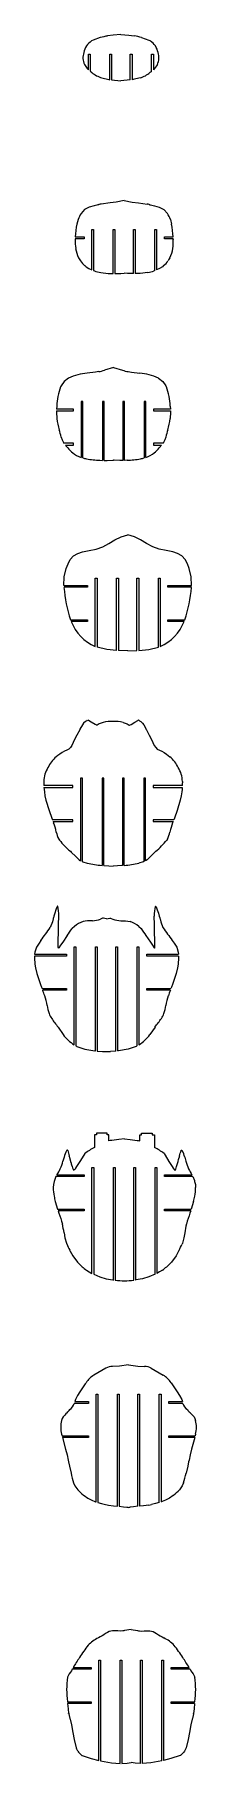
# Model space of a CAD drawing. Extents: x 1980 to 7619, y -7122 to 8570.
# Drawn here: x 2446 to 2810, y 4690 to 8570 of the extents above; entities that cross this region are included whole.
import ezdxf

# ---------------------------------------------------------------- set-up
doc = ezdxf.new("R2010")
doc.units = 0

msp = doc.modelspace()

# ---------------------------------------------------------------- linework, layer by layer
at = {"color": 7, "linetype": 'Continuous'}
for p, q in [((2577.6, 8558), (2574, 8555.9)), ((2593.7, 8563.6), (2577.6, 8558)), ((2622.2, 8568.6), (2609.9, 8567)), ((2640, 8570.2), (2622.2, 8568.6)), ((2640, 8570.2), (2657.8, 8568.6)), ((2657.8, 8568.6), (2670.1, 8567)), ((2686.4, 8563.6), (2702.4, 8558)), ((2702.4, 8558), (2706.1, 8555.9)), ((2567.1, 8526.3), (2571.1, 8526.3)), ((2567.1, 8491.2), (2567.1, 8526.3)), ((2571.1, 8526.3), (2571.1, 8487.8)), ((2615.1, 8526.3), (2619.1, 8526.3)), ((2615.1, 8468.9), (2615.1, 8526.3)), ((2619.1, 8526.3), (2619.1, 8468.4)), ((2660.9, 8526.3), (2664.9, 8526.3)), ((2660.9, 8468.4), (2660.9, 8526.3)), ((2664.9, 8526.3), (2664.9, 8468.9)), ((2708.9, 8487.8), (2708.9, 8526.3)), ((2708.9, 8526.3), (2712.9, 8526.3)), ((2712.9, 8526.3), (2712.9, 8491.2)), ((2572.5, 8486.8), (2574.8, 8485)), ((2596.9, 8473.2), (2612.5, 8469.4)), ((2612.5, 8469.4), (2615.1, 8468.9)), ((2619.1, 8468.4), (2640, 8466.2)), ((2660.9, 8468.4), (2640, 8466.2)), ((2667.6, 8469.4), (2664.9, 8468.9)), ((2683.2, 8473.2), (2667.6, 8469.4)), ((2707.6, 8486.8), (2705.3, 8485)), ((2615.5, 8192.3), (2595.7, 8189.8)), ((2629.3, 8194.1), (2615.5, 8192.3)), ((2647.4, 8197.6), (2629.3, 8194.1)), ((2647.4, 8197.6), (2665.6, 8194.1)), ((2665.6, 8194.1), (2679.4, 8192.3)), ((2679.4, 8192.3), (2699.2, 8189.8)), ((2543.7, 8155.3), (2541.1, 8144.8)), ((2751.1, 8155.3), (2753.7, 8144.8)), ((2537.2, 8112), (2537.2, 8110.1)), ((2557.3, 8112), (2537.2, 8112)), ((2537.4, 8116), (2557.3, 8116)), ((2557.3, 8116), (2557.3, 8112)), ((2574.6, 8132.6), (2578.6, 8132.6)), ((2574.6, 8042), (2574.6, 8132.6)), ((2578.6, 8132.6), (2578.6, 8040.7)), ((2622.6, 8132.6), (2626.6, 8132.6)), ((2622.6, 8033.7), (2622.6, 8132.6)), ((2626.6, 8132.6), (2626.6, 8034)), ((2668.3, 8132.6), (2672.3, 8132.6)), ((2668.3, 8034), (2668.3, 8132.6)), ((2672.3, 8132.6), (2672.3, 8033.7)), ((2716.3, 8040.7), (2716.3, 8132.6)), ((2716.3, 8132.6), (2720.3, 8132.6)), ((2720.3, 8132.6), (2720.3, 8042)), ((2737.6, 8116), (2757.5, 8116)), ((2737.6, 8112), (2737.6, 8116)), ((2757.7, 8112), (2737.6, 8112)), ((2757.7, 8112), (2757.7, 8110.1)), ((2545, 8069.2), (2547.7, 8064.7)), ((2547.7, 8064.7), (2549.1, 8062.7)), ((2558.9, 8051.6), (2561.6, 8049.3)), ((2578.6, 8040.7), (2580.5, 8040.1)), ((2594.7, 8036.6), (2611.7, 8034.3)), ((2611.7, 8034.3), (2611.9, 8034.3)), ((2611.9, 8034.3), (2622.6, 8033.7)), ((2626.6, 8034), (2630.7, 8034.3)), ((2630.7, 8034.3), (2640, 8034.3)), ((2640, 8034.3), (2647.4, 8034.4)), ((2654.9, 8034.3), (2647.4, 8034.4)), ((2664.1, 8034.3), (2654.9, 8034.3)), ((2668.3, 8034), (2664.1, 8034.3)), ((2683, 8034.3), (2672.3, 8033.7)), ((2683.1, 8034.3), (2683, 8034.3)), ((2700.2, 8036.6), (2683.1, 8034.3)), ((2716.3, 8040.7), (2714.3, 8040.1)), ((2735.9, 8051.6), (2733.3, 8049.3)), ((2747.2, 8064.7), (2745.8, 8062.7)), ((2749.9, 8069.2), (2747.2, 8064.7)), ((2583.1, 7812.5), (2564.3, 7810.1)), ((2590.3, 7813.8), (2583.1, 7812.5)), ((2623.3, 7822.8), (2602.8, 7817.1)), ((2623.3, 7822.8), (2643.7, 7817.1)), ((2656.2, 7813.8), (2663.4, 7812.5)), ((2663.4, 7812.5), (2682.3, 7810.1)), ((2505.4, 7781.6), (2504.5, 7779.4)), ((2741.1, 7781.6), (2742, 7779.4)), ((2495.7, 7736.4), (2495.4, 7729.9)), ((2533.1, 7729.9), (2495.4, 7729.9)), ((2495.4, 7725.9), (2533.1, 7725.9)), ((2533.1, 7725.9), (2533.1, 7729.9)), ((2554.4, 7746.5), (2550.4, 7746.5)), ((2550.4, 7746.5), (2550.4, 7621.2)), ((2554.4, 7620.1), (2554.4, 7746.5)), ((2602.4, 7746.5), (2598.4, 7746.5)), ((2598.4, 7746.5), (2598.4, 7614.6)), ((2602.4, 7614.6), (2602.4, 7746.5)), ((2648.2, 7746.5), (2644.2, 7746.5)), ((2644.2, 7746.5), (2644.2, 7614.6)), ((2648.2, 7614.6), (2648.2, 7746.5)), ((2696.2, 7746.5), (2692.2, 7746.5)), ((2692.2, 7746.5), (2692.2, 7620.1)), ((2696.2, 7621.2), (2696.2, 7746.5)), ((2751.1, 7729.9), (2713.4, 7729.9)), ((2713.4, 7729.9), (2713.4, 7725.9)), ((2713.4, 7725.9), (2751.1, 7725.9)), ((2750.8, 7736.4), (2751.1, 7729.9)), ((2533.1, 7653), (2512, 7653)), ((2515.2, 7649), (2533.1, 7649)), ((2533.1, 7649), (2533.1, 7653)), ((2734.5, 7653), (2713.4, 7653)), ((2713.4, 7653), (2713.4, 7649)), ((2713.4, 7649), (2731.4, 7649)), ((2592.4, 7614.8), (2598.4, 7614.6)), ((2602.4, 7614.6), (2608.9, 7614.6)), ((2608.9, 7614.6), (2621.6, 7614.8)), ((2621.6, 7614.8), (2623.3, 7614.9)), ((2624.9, 7614.8), (2623.3, 7614.9)), ((2637.6, 7614.6), (2624.9, 7614.8)), ((2644.2, 7614.6), (2637.6, 7614.6)), ((2654.1, 7614.8), (2648.2, 7614.6)), ((2511.9, 7333.7), (2565.1, 7333.7)), ((2565.1, 7333.7), (2565.1, 7329.7)), ((2582.4, 7350.3), (2586.4, 7350.3)), ((2582.4, 7197.2), (2582.4, 7350.3)), ((2586.4, 7350.3), (2586.4, 7195.7)), ((2630.4, 7350.3), (2634.4, 7350.3)), ((2630.4, 7188.2), (2630.4, 7350.3)), ((2634.4, 7350.3), (2634.4, 7187.9)), ((2676.1, 7350.3), (2680.1, 7350.3)), ((2676.1, 7187.9), (2676.1, 7350.3)), ((2680.1, 7350.3), (2680.1, 7188.2)), ((2724.1, 7195.7), (2724.1, 7350.3)), ((2724.1, 7350.3), (2728.1, 7350.3)), ((2728.1, 7350.3), (2728.1, 7197.2)), ((2745.4, 7333.7), (2798.6, 7333.7)), ((2745.4, 7329.7), (2745.4, 7333.7)), ((2565.1, 7329.7), (2512.1, 7329.7)), ((2798.4, 7329.7), (2745.4, 7329.7)), ((2527, 7256.9), (2565.1, 7256.9)), ((2565.1, 7256.9), (2565.1, 7252.9)), ((2745.4, 7256.9), (2783.5, 7256.9)), ((2745.4, 7252.9), (2745.4, 7256.9)), ((2565.1, 7252.9), (2528.5, 7252.9)), ((2782, 7252.9), (2745.4, 7252.9)), ((2655.2, 7187.4), (2634.4, 7187.9)), ((2655.2, 7187.4), (2676.1, 7187.9)), ((2553.4, 7020.9), (2548, 7011.5)), ((2691.4, 7020.9), (2696.8, 7011.5)), ((2466.7, 6894.2), (2466.6, 6891.3)), ((2532.2, 6884.7), (2466.6, 6884.7)), ((2467, 6880.7), (2532.2, 6880.7)), ((2532.2, 6880.7), (2532.2, 6884.7)), ((2553.5, 6901.3), (2549.5, 6901.3)), ((2549.5, 6901.3), (2549.5, 6716)), ((2553.5, 6714), (2553.5, 6901.3)), ((2601.5, 6901.3), (2597.5, 6901.3)), ((2597.5, 6901.3), (2597.5, 6705.6)), ((2601.5, 6705.3), (2601.5, 6901.3)), ((2647.3, 6901.3), (2643.3, 6901.3)), ((2643.3, 6901.3), (2643.3, 6705.3)), ((2647.3, 6705.6), (2647.3, 6901.3)), ((2695.3, 6901.3), (2691.3, 6901.3)), ((2691.3, 6901.3), (2691.3, 6714)), ((2695.3, 6716), (2695.3, 6901.3)), ((2778.1, 6884.7), (2712.6, 6884.7)), ((2712.6, 6884.7), (2712.6, 6880.7)), ((2712.6, 6880.7), (2777.8, 6880.7)), ((2778.1, 6894.2), (2778.2, 6891.3)), ((2471.2, 6852.3), (2478.5, 6828.7)), ((2478.5, 6828.7), (2484.7, 6812)), ((2766.3, 6828.7), (2760.1, 6812)), ((2773.5, 6852.3), (2766.3, 6828.7)), ((2484.7, 6812), (2486.2, 6807.9)), ((2532.2, 6807.9), (2486.2, 6807.9)), ((2487.7, 6803.9), (2488.7, 6801.3)), ((2487.7, 6803.9), (2532.2, 6803.9)), ((2532.2, 6803.9), (2532.2, 6807.9)), ((2758.6, 6807.9), (2712.6, 6807.9)), ((2712.6, 6807.9), (2712.6, 6803.9)), ((2712.6, 6803.9), (2757.1, 6803.9)), ((2757.1, 6803.9), (2756.1, 6801.3)), ((2760.1, 6812), (2758.6, 6807.9)), ((2500.4, 6764.7), (2501.9, 6762.4)), ((2744.4, 6764.7), (2742.9, 6762.4)), ((2526.5, 6737.3), (2528.3, 6735.7)), ((2528.3, 6735.7), (2538.5, 6726)), ((2538.5, 6726), (2546, 6718.4)), ((2546, 6718.4), (2549.5, 6716)), ((2698.8, 6718.4), (2695.3, 6716)), ((2706.3, 6726), (2698.8, 6718.4)), ((2716.5, 6735.7), (2706.3, 6726)), ((2718.3, 6737.3), (2716.5, 6735.7)), ((2601.5, 6705.3), (2602.4, 6705.2)), ((2602.4, 6705.2), (2612.7, 6704.5)), ((2612.7, 6704.5), (2622.4, 6704.2)), ((2632.1, 6704.5), (2622.4, 6704.2)), ((2642.4, 6705.2), (2632.1, 6704.5)), ((2643.3, 6705.3), (2642.4, 6705.2)), ((2499.7, 6559.5), (2500, 6573.4)), ((2499.7, 6555.2), (2499.7, 6559.5)), ((2500, 6573.4), (2500.6, 6591.9)), ((2535.5, 6568.8), (2530.2, 6564.2)), ((2680, 6568.8), (2685.2, 6564.2)), ((2715.4, 6573.4), (2714.8, 6591.9)), ((2715.7, 6559.5), (2715.4, 6573.4)), ((2715.7, 6555.2), (2715.7, 6559.5)), ((2460.1, 6537.3), (2456, 6531.5)), ((2499.1, 6537.7), (2499.7, 6555.2)), ((2519.2, 6548.2), (2509.1, 6533.2)), ((2534.8, 6522.8), (2538.8, 6522.8)), ((2534.8, 6303.3), (2534.8, 6522.8)), ((2538.8, 6522.8), (2538.8, 6300.8)), ((2582.8, 6522.8), (2586.8, 6522.8)), ((2582.8, 6289.6), (2582.8, 6522.8)), ((2586.8, 6522.8), (2586.8, 6289)), ((2628.6, 6522.8), (2632.6, 6522.8)), ((2628.6, 6289), (2628.6, 6522.8)), ((2632.6, 6522.8), (2632.6, 6289.6)), ((2676.6, 6300.8), (2676.6, 6522.8)), ((2676.6, 6522.8), (2680.6, 6522.8)), ((2680.6, 6522.8), (2680.6, 6303.3)), ((2696.3, 6548.2), (2706.3, 6533.2)), ((2716.3, 6537.7), (2715.7, 6555.2)), ((2755.3, 6537.3), (2759.4, 6531.5)), ((2445.9, 6502.2), (2445.9, 6498.6)), ((2517.5, 6502.2), (2445.9, 6502.2)), ((2445.9, 6498.6), (2446.9, 6484)), ((2446.7, 6511.1), (2446.1, 6506.2)), ((2446.1, 6506.2), (2517.5, 6506.2)), ((2446.9, 6484), (2448.4, 6475.6)), ((2517.5, 6506.2), (2517.5, 6502.2)), ((2697.9, 6506.2), (2769.4, 6506.2)), ((2697.9, 6502.2), (2697.9, 6506.2)), ((2769.5, 6502.2), (2697.9, 6502.2)), ((2768.6, 6484), (2767.1, 6475.6)), ((2769.5, 6498.6), (2768.6, 6484)), ((2768.7, 6511.1), (2769.4, 6506.2)), ((2769.5, 6502.2), (2769.5, 6498.6)), ((2448.4, 6475.6), (2451.2, 6463.4)), ((2451.2, 6463.4), (2459.5, 6438.6)), ((2764.2, 6463.4), (2755.9, 6438.6)), ((2767.1, 6475.6), (2764.2, 6463.4)), ((2462.9, 6429.3), (2517.5, 6429.3)), ((2517.5, 6425.3), (2464.4, 6425.3)), ((2468.9, 6413.1), (2468.9, 6413.1)), ((2517.5, 6429.3), (2517.5, 6425.3)), ((2697.9, 6429.3), (2752.5, 6429.3)), ((2697.9, 6425.3), (2697.9, 6429.3)), ((2751, 6425.3), (2697.9, 6425.3)), ((2746.5, 6413.1), (2746.5, 6413.1)), ((2498.9, 6342.9), (2510.2, 6325.9)), ((2716.6, 6342.9), (2705.2, 6325.9)), ((2538.8, 6300.8), (2539.5, 6300.4)), ((2539.5, 6300.4), (2541.2, 6299.6)), ((2559, 6293.5), (2581.1, 6289.8)), ((2581.1, 6289.8), (2582.8, 6289.6)), ((2586.8, 6289), (2599, 6288.2)), ((2628.6, 6289), (2616.5, 6288.2)), ((2634.3, 6289.8), (2632.6, 6289.6)), ((2656.4, 6293.5), (2634.3, 6289.8)), ((2675.9, 6300.4), (2674.2, 6299.6)), ((2676.6, 6300.8), (2675.9, 6300.4)), ((2585.2, 6101.1), (2580.5, 6101.1)), ((2580.5, 6101.1), (2580.5, 6072.7)), ((2585.2, 6105.1), (2585.2, 6101.1)), ((2609.1, 6105.1), (2585.2, 6105.1)), ((2609.3, 6101.1), (2609.1, 6105.1)), ((2613.1, 6101.1), (2609.3, 6101.1)), ((2613.1, 6087.8), (2613.1, 6101.1)), ((2647.9, 6092.1), (2635, 6090.6)), ((2647.9, 6092.1), (2660.7, 6090.6)), ((2682.6, 6087.8), (2682.6, 6101.1)), ((2682.6, 6101.1), (2686.4, 6101.1)), ((2686.4, 6101.1), (2686.6, 6105.1)), ((2686.6, 6105.1), (2710.5, 6105.1)), ((2710.5, 6105.1), (2710.5, 6101.1)), ((2710.5, 6101.1), (2715.2, 6101.1)), ((2715.2, 6101.1), (2715.2, 6072.7)), ((2556.5, 6055.1), (2548, 6041.4)), ((2558.8, 6059.1), (2556.5, 6055.1)), ((2580.5, 6072.7), (2580.2, 6072.6)), ((2635, 6090.6), (2619.3, 6088.6)), ((2660.7, 6090.6), (2676.5, 6088.6)), ((2715.2, 6072.7), (2715.5, 6072.6)), ((2736.9, 6059.1), (2739.3, 6055.1)), ((2739.3, 6055.1), (2747.7, 6041.4)), ((2512.3, 6051.1), (2509.8, 6042)), ((2540.5, 6029.7), (2538.3, 6026.3)), ((2548, 6041.4), (2540.5, 6029.7)), ((2575, 6027.9), (2579, 6027.9)), ((2575, 5790.1), (2575, 6027.9)), ((2579, 6027.9), (2579, 5788.2)), ((2623, 6027.9), (2627, 6027.9)), ((2623, 5775.2), (2623, 6027.9)), ((2627, 6027.9), (2627, 5774.7)), ((2668.8, 6027.9), (2672.8, 6027.9)), ((2668.8, 5774.7), (2668.8, 6027.9)), ((2672.8, 6027.9), (2672.8, 5775.2)), ((2716.8, 6027.9), (2720.8, 6027.9)), ((2716.8, 5788.2), (2716.8, 6027.9)), ((2720.8, 6027.9), (2720.8, 5790.1)), ((2747.7, 6041.4), (2755.3, 6029.7)), ((2755.3, 6029.7), (2757.5, 6026.3)), ((2783.4, 6051.1), (2785.9, 6042)), ((2490.7, 5998.7), (2490, 5996.5)), ((2494.1, 6007.3), (2490.7, 5998.7)), ((2557.7, 6007.3), (2494.1, 6007.3)), ((2496.1, 6011.3), (2557.7, 6011.3)), ((2557.7, 6011.3), (2557.7, 6007.3)), ((2738, 6011.3), (2799.6, 6011.3)), ((2738, 6007.3), (2738, 6011.3)), ((2801.7, 6007.3), (2738, 6007.3)), ((2801.7, 6007.3), (2805, 5998.7)), ((2805, 5998.7), (2805.7, 5996.5)), ((2492.4, 5951.5), (2497.5, 5934.5)), ((2803.3, 5951.5), (2798.2, 5934.5)), ((2497.5, 5934.5), (2557.7, 5934.5)), ((2557.7, 5930.5), (2498.8, 5930.5)), ((2557.7, 5934.5), (2557.7, 5930.5)), ((2738, 5934.5), (2798.2, 5934.5)), ((2738, 5930.5), (2738, 5934.5)), ((2796.9, 5930.5), (2738, 5930.5)), ((2512.2, 5881), (2514.3, 5870.2)), ((2514.3, 5870.2), (2517.6, 5857.6)), ((2781.4, 5870.2), (2778.1, 5857.6)), ((2783.5, 5881), (2781.4, 5870.2)), ((2517.6, 5857.6), (2518.2, 5856)), ((2526.2, 5839.6), (2531.6, 5829.8)), ((2531.6, 5829.8), (2542.2, 5815.5)), ((2764.2, 5829.8), (2753.6, 5815.5)), ((2769.5, 5839.6), (2764.2, 5829.8)), ((2778.1, 5857.6), (2777.6, 5856)), ((2542.2, 5815.5), (2543.8, 5813.8)), ((2753.6, 5815.5), (2752, 5813.8)), ((2607, 5777.8), (2622, 5775.3)), ((2622, 5775.3), (2623, 5775.2)), ((2673.8, 5775.3), (2672.8, 5775.2)), ((2688.7, 5777.8), (2673.8, 5775.3)), ((2606.3, 5577.2), (2579.4, 5561.6)), ((2636.7, 5581.8), (2621.3, 5580.8)), ((2657.2, 5585.2), (2636.7, 5581.8)), ((2657.2, 5585.2), (2677.7, 5581.8)), ((2677.7, 5581.8), (2693.1, 5580.8)), ((2708.1, 5577.2), (2735.1, 5561.6)), ((2560, 5542.4), (2547.9, 5524.5)), ((2561.6, 5544.7), (2560, 5542.4)), ((2584.3, 5518.9), (2588.3, 5518.9)), ((2584.3, 5277.2), (2584.3, 5518.9)), ((2588.3, 5518.9), (2588.3, 5275.9)), ((2632.3, 5518.9), (2636.3, 5518.9)), ((2632.3, 5267.8), (2632.3, 5518.9)), ((2636.3, 5518.9), (2636.3, 5267.4)), ((2678.1, 5518.9), (2682.1, 5518.9)), ((2678.1, 5267.4), (2678.1, 5518.9)), ((2682.1, 5518.9), (2682.1, 5267.8)), ((2726.1, 5275.9), (2726.1, 5518.9)), ((2726.1, 5518.9), (2730.1, 5518.9)), ((2730.1, 5518.9), (2730.1, 5277.2)), ((2752.8, 5544.7), (2754.4, 5542.4)), ((2754.4, 5542.4), (2766.5, 5524.5)), ((2513.9, 5472.1), (2512.4, 5470.6)), ((2516.5, 5474.8), (2513.9, 5472.1)), ((2519.1, 5477.5), (2516.5, 5474.8)), ((2567, 5498.3), (2535.1, 5498.3)), ((2537.6, 5507.4), (2536.1, 5502.3)), ((2536.1, 5502.3), (2567, 5502.3)), ((2567, 5502.3), (2567, 5498.3)), ((2747.4, 5502.3), (2778.3, 5502.3)), ((2747.4, 5498.3), (2747.4, 5502.3)), ((2779.3, 5498.3), (2747.4, 5498.3)), ((2776.8, 5507.4), (2778.3, 5502.3)), ((2795.3, 5477.5), (2797.9, 5474.8)), ((2797.9, 5474.8), (2800.5, 5472.1)), ((2800.5, 5472.1), (2802, 5470.6)), ((2508.2, 5464.6), (2506.7, 5459.9)), ((2806.2, 5464.6), (2807.8, 5459.9)), ((2506.7, 5429.4), (2507.6, 5425.5)), ((2507.6, 5425.5), (2567, 5425.5)), ((2508.5, 5421.5), (2515.5, 5395.6)), ((2567, 5421.5), (2508.5, 5421.5)), ((2515.5, 5395.6), (2518.9, 5382.6)), ((2567, 5425.5), (2567, 5421.5)), ((2747.4, 5425.5), (2806.9, 5425.5)), ((2747.4, 5421.5), (2747.4, 5425.5)), ((2805.9, 5421.5), (2747.4, 5421.5)), ((2798.9, 5395.6), (2795.6, 5382.6)), ((2805.9, 5421.5), (2798.9, 5395.6)), ((2807.7, 5429.4), (2806.9, 5425.5)), ((2518.9, 5382.6), (2521.5, 5370.9)), ((2521.5, 5370.9), (2522.3, 5367)), ((2522.3, 5367), (2524.3, 5357.7)), ((2524.3, 5357.7), (2528, 5341.8)), ((2790.1, 5357.7), (2786.4, 5341.8)), ((2792.1, 5367), (2790.1, 5357.7)), ((2793, 5370.9), (2792.1, 5367)), ((2795.6, 5382.6), (2793, 5370.9)), ((2533.7, 5320), (2536.7, 5313.5)), ((2780.7, 5320), (2777.7, 5313.5)), ((2536.7, 5313.5), (2542.9, 5304.4)), ((2556, 5292.5), (2557.1, 5291.6)), ((2557.1, 5291.6), (2565.6, 5285.8)), ((2757.3, 5291.6), (2748.8, 5285.8)), ((2758.4, 5292.5), (2757.3, 5291.6)), ((2777.7, 5313.5), (2771.5, 5304.4)), ((2644.2, 4987.7), (2638.9, 4987.4)), ((2663, 4991.1), (2648.4, 4988.3)), ((2663, 4991.1), (2677.6, 4988.3)), ((2681.7, 4987.7), (2687.1, 4987.4)), ((2523.9, 4891.3), (2520, 4883.7)), ((2526.5, 4895.2), (2523.9, 4891.3)), ((2572.8, 4901.8), (2530.6, 4901.8)), ((2532.7, 4905.8), (2572.8, 4905.8)), ((2572.8, 4905.8), (2572.8, 4901.8)), ((2590.1, 4922.4), (2594.1, 4922.4)), ((2590.1, 4696.9), (2590.1, 4922.4)), ((2594.1, 4922.4), (2594.1, 4696)), ((2638.1, 4922.4), (2642.1, 4922.4)), ((2638.1, 4690.4), (2638.1, 4922.4)), ((2642.1, 4922.4), (2642.1, 4690.4)), ((2683.9, 4922.4), (2687.9, 4922.4)), ((2683.9, 4690.4), (2683.9, 4922.4)), ((2687.9, 4922.4), (2687.9, 4690.4)), ((2731.9, 4696), (2731.9, 4922.4)), ((2731.9, 4922.4), (2735.9, 4922.4)), ((2735.9, 4922.4), (2735.9, 4696.9)), ((2753.2, 4905.8), (2793.2, 4905.8)), ((2753.2, 4901.8), (2753.2, 4905.8)), ((2795.4, 4901.8), (2753.2, 4901.8)), ((2799.5, 4895.2), (2802, 4891.3)), ((2802, 4891.3), (2806, 4883.7)), ((2519.8, 4828.9), (2572.8, 4828.9)), ((2572.8, 4824.9), (2520.2, 4824.9)), ((2572.8, 4828.9), (2572.8, 4824.9)), ((2753.2, 4828.9), (2806.1, 4828.9)), ((2753.2, 4824.9), (2753.2, 4828.9)), ((2805.7, 4824.9), (2753.2, 4824.9)), ((2525.3, 4791.4), (2525.7, 4789.8)), ((2525.7, 4789.8), (2528.6, 4776.8)), ((2528.6, 4776.8), (2531.9, 4760.1)), ((2797.4, 4776.8), (2794, 4760.1)), ((2800.3, 4789.8), (2797.4, 4776.8)), ((2800.7, 4791.4), (2800.3, 4789.8)), ((2531.9, 4760.1), (2535, 4743.7)), ((2535, 4743.7), (2539.4, 4725.6)), ((2791, 4743.7), (2786.6, 4725.6)), ((2794, 4760.1), (2791, 4743.7)), ((2539.4, 4725.6), (2540.3, 4723.9)), ((2548.9, 4711.2), (2552.1, 4708.4)), ((2552.1, 4708.4), (2552.6, 4707.9)), ((2773.8, 4708.4), (2773.3, 4707.9)), ((2777.1, 4711.2), (2773.8, 4708.4)), ((2786.6, 4725.6), (2785.7, 4723.9))]:
    msp.add_line(p, q, dxfattribs=at)
at = {"color": 7, "linetype": 'Continuous', "flags": 128}
for points in [[(2558.1, 8502.9), (2564.3, 8494), (2567.1, 8491.2)], [(2722, 8502.9), (2715.7, 8494), (2712.9, 8491.2)], [(2571.1, 8487.8), (2572.2, 8487), (2572.5, 8486.8), (2572.5, 8486.8)], [(2708.9, 8487.8), (2707.8, 8487), (2707.6, 8486.8), (2707.6, 8486.8)], [(2591.2, 8188.8), (2591.2, 8188.8), (2591.2, 8188.8), (2591.2, 8188.8), (2591.1, 8188.8), (2591, 8188.8), (2590.5, 8188.6), (2589.8, 8188.4), (2588.3, 8188.1), (2585.5, 8187.5), (2579.8, 8186.1), (2568.5, 8182.8), (2558.3, 8177.3), (2550.5, 8168.5)], [(2703.7, 8188.8), (2703.7, 8188.8), (2703.7, 8188.8), (2703.7, 8188.8), (2703.8, 8188.8), (2703.9, 8188.8), (2704.3, 8188.6), (2705.1, 8188.4), (2706.5, 8188.1), (2709.4, 8187.5), (2715.1, 8186.1), (2726.3, 8182.8), (2736.6, 8177.3), (2744.3, 8168.5)], [(2561.6, 8049.3), (2567.9, 8045.5), (2574.6, 8042)], [(2733.3, 8049.3), (2726.9, 8045.5), (2720.3, 8042)], [(2522.4, 7799.3), (2512.6, 7791.7), (2505.4, 7781.6)], [(2724.1, 7799.3), (2733.9, 7791.7), (2741.1, 7781.6)], [(2495.4, 7725.9), (2495.4, 7722.5), (2496, 7708.7)], [(2751.1, 7725.9), (2751.1, 7722.5), (2750.5, 7708.7)], [(2505.9, 7666.9), (2508, 7660.9), (2510.6, 7655.1)], [(2510.6, 7655.1), (2511.1, 7654.3), (2511.6, 7653.6)], [(2511.6, 7653.6), (2512, 7653.1), (2512, 7653)], [(2734.9, 7653.6), (2734.6, 7653.1), (2734.5, 7653)], [(2736, 7655.1), (2735.5, 7654.3), (2734.9, 7653.6)], [(2740.7, 7666.9), (2738.6, 7660.9), (2736, 7655.1)], [(2511.9, 7333.7), (2512.7, 7353.2), (2517.3, 7372.2), (2521.1, 7382.6), (2526.2, 7392.3), (2533.8, 7400.2), (2543.2, 7405.9), (2553.5, 7409.3), (2569, 7412.2), (2584.5, 7415.2), (2599, 7420.8), (2612.7, 7428.3), (2626.2, 7436.3), (2640.2, 7443.2), (2655.2, 7447.3)], [(2798.6, 7333.7), (2797.8, 7353.2), (2793.2, 7372.2), (2789.3, 7382.6), (2784.2, 7392.3), (2776.7, 7400.2), (2767.3, 7405.9), (2757, 7409.3), (2741.5, 7412.2), (2726, 7415.2), (2711.5, 7420.8), (2697.8, 7428.3), (2684.3, 7436.3), (2670.3, 7443.2), (2655.2, 7447.3)], [(2630.4, 7188.2), (2608, 7190.5), (2586.4, 7195.7)], [(2680.1, 7188.2), (2702.5, 7190.5), (2724.1, 7195.7)], [(2560.2, 7028.5), (2556.2, 7025.2), (2553.4, 7020.9)], [(2581.9, 7021.9), (2573.4, 7027.1), (2566.8, 7031.1)], [(2600, 7026.4), (2590.9, 7023), (2586.5, 7020.7), (2585.3, 7020.6), (2584.1, 7021), (2581.9, 7021.9)], [(2644.7, 7026.4), (2653.9, 7023), (2658.3, 7020.7), (2659.5, 7020.6), (2660.7, 7021), (2662.9, 7021.9)], [(2662.9, 7021.9), (2671.4, 7027.1), (2678, 7031.1)], [(2684.5, 7028.5), (2688.6, 7025.2), (2691.4, 7020.9)], [(2536.5, 6989.4), (2532.8, 6981.2), (2529.9, 6974.8)], [(2547.4, 7009.6), (2541.3, 6998.3), (2536.5, 6989.4)], [(2548, 7011.5), (2547.7, 7010.4), (2547.4, 7009.6)], [(2696.8, 7011.5), (2697.1, 7010.4), (2697.3, 7009.6)], [(2697.3, 7009.6), (2703.5, 6998.3), (2708.3, 6989.4)], [(2708.3, 6989.4), (2712, 6981.2), (2714.8, 6974.8)], [(2529.9, 6974.8), (2526.7, 6970.4), (2523.1, 6966.3), (2518.1, 6964), (2512.9, 6962.3), (2507.8, 6958.9), (2502.6, 6955.3), (2498.3, 6952.5), (2494.5, 6949.6)], [(2714.8, 6974.8), (2718.1, 6970.4), (2721.7, 6966.3), (2726.7, 6964), (2731.9, 6962.3), (2737, 6958.9), (2742.2, 6955.3), (2746.4, 6952.5), (2750.2, 6949.6)], [(2467, 6880.7), (2467.4, 6875.9), (2467.9, 6871.1)], [(2467.9, 6871.1), (2469.3, 6861.6), (2471.2, 6852.3)], [(2776.9, 6871.1), (2775.5, 6861.6), (2773.5, 6852.3)], [(2777.8, 6880.7), (2777.3, 6875.9), (2776.9, 6871.1)], [(2553.5, 6714), (2554.7, 6713.6), (2564.4, 6710.8)], [(2691.3, 6714), (2690.1, 6713.6), (2680.4, 6710.8)], [(2493.8, 6606.2), (2491.4, 6598.2), (2489.5, 6591.8)], [(2498, 6614.5), (2497.9, 6614.5), (2497.7, 6614.4), (2497.6, 6614.2), (2497.3, 6613.8), (2497.2, 6613.7), (2497.2, 6613.7), (2497.2, 6613.7), (2497.2, 6613.7), (2497.2, 6613.7), (2497.2, 6613.7), (2497.2, 6613.7), (2497.2, 6613.7), (2497.2, 6613.7), (2497.2, 6613.7), (2497.2, 6613.7), (2497.2, 6613.7), (2497.2, 6613.6), (2497.1, 6613.6), (2497, 6613.5), (2496.9, 6613.2), (2496.6, 6612.7), (2495.6, 6610.5), (2493.8, 6606.2)], [(2717.4, 6614.5), (2717.6, 6614.5), (2717.7, 6614.4), (2717.9, 6614.2), (2718.2, 6613.8), (2718.2, 6613.7), (2718.2, 6613.7), (2718.2, 6613.7), (2718.2, 6613.7), (2718.2, 6613.7), (2718.2, 6613.7), (2718.2, 6613.7), (2718.2, 6613.7), (2718.2, 6613.7), (2718.2, 6613.7), (2718.2, 6613.7), (2718.2, 6613.7), (2718.3, 6613.6), (2718.3, 6613.6), (2718.4, 6613.5), (2718.6, 6613.2), (2718.9, 6612.7), (2719.8, 6610.5), (2721.7, 6606.2)], [(2721.7, 6606.2), (2724.1, 6598.2), (2725.9, 6591.8)], [(2489.5, 6591.8), (2489.4, 6591.7), (2489.3, 6591.3), (2489, 6590.3), (2488.5, 6588.8), (2488.4, 6588.6), (2488.4, 6588.6), (2488.4, 6588.6), (2488.4, 6588.6), (2488.4, 6588.6), (2488.4, 6588.6), (2488.4, 6588.6), (2488.4, 6588.6), (2488.4, 6588.6), (2488.4, 6588.6), (2488.4, 6588.6), (2488.4, 6588.6), (2488.4, 6588.5), (2488.4, 6588.4), (2488.3, 6588.2), (2488.1, 6587.8), (2487.9, 6586.9), (2487.5, 6585.4), (2485.9, 6578.8), (2481, 6566.3)], [(2575.8, 6581.5), (2570.5, 6581.1), (2565.2, 6581), (2560, 6580.8), (2554.8, 6579.7)], [(2607.7, 6586.1), (2604.1, 6586.2), (2600.6, 6587), (2599.7, 6587.2), (2598.8, 6587.1), (2597.1, 6586.4), (2593.8, 6584.8)], [(2607.7, 6586.1), (2611.3, 6586.2), (2614.8, 6587), (2615.7, 6587.2), (2616.6, 6587.1), (2618.3, 6586.4), (2621.7, 6584.8)], [(2639.6, 6581.5), (2644.9, 6581.1), (2650.2, 6581), (2655.5, 6580.8), (2660.6, 6579.7)], [(2725.9, 6591.8), (2726, 6591.7), (2726.1, 6591.3), (2726.5, 6590.3), (2726.9, 6588.8), (2727, 6588.6), (2727, 6588.6), (2727, 6588.6), (2727, 6588.6), (2727, 6588.6), (2727, 6588.6), (2727, 6588.6), (2727, 6588.6), (2727, 6588.6), (2727, 6588.6), (2727, 6588.6), (2727, 6588.6), (2727, 6588.5), (2727.1, 6588.4), (2727.1, 6588.2), (2727.3, 6587.8), (2727.5, 6586.9), (2728, 6585.4), (2729.5, 6578.8), (2734.4, 6566.3)], [(2456, 6531.5), (2450.1, 6521.9), (2446.7, 6511.1)], [(2499.8, 6520.3), (2499.6, 6520.3), (2499.5, 6520.4), (2499.4, 6520.6), (2499.2, 6521.1), (2499, 6522.3), (2499, 6524.5), (2499, 6526.7), (2499, 6528.9), (2499.1, 6537.7)], [(2509.1, 6533.2), (2504.4, 6526.7), (2500.6, 6520.8), (2500, 6520.3), (2500, 6520.3), (2499.9, 6520.3), (2499.8, 6520.3), (2499.8, 6520.3)], [(2706.3, 6533.2), (2711, 6526.7), (2714.8, 6520.8), (2715.4, 6520.3), (2715.5, 6520.3), (2715.5, 6520.3), (2715.6, 6520.3), (2715.6, 6520.3)], [(2715.6, 6520.3), (2715.8, 6520.3), (2715.9, 6520.4), (2716, 6520.6), (2716.2, 6521.1), (2716.4, 6522.3), (2716.4, 6524.5), (2716.4, 6526.7), (2716.4, 6528.9), (2716.3, 6537.7)], [(2759.4, 6531.5), (2765.3, 6521.9), (2768.7, 6511.1)], [(2459.5, 6438.6), (2461.9, 6432.2), (2462.9, 6429.3)], [(2755.9, 6438.6), (2753.6, 6432.2), (2752.5, 6429.3)], [(2541.2, 6299.6), (2549.9, 6296), (2559, 6293.5)], [(2674.2, 6299.6), (2665.5, 6296), (2656.4, 6293.5)], [(2520.6, 6065.9), (2520.1, 6066.7), (2519.9, 6066.8), (2519.7, 6066.9), (2519.5, 6066.9), (2519.2, 6066.8), (2518.8, 6066.6), (2518.5, 6066.2), (2517.9, 6065.4)], [(2619.3, 6088.6), (2616.1, 6088.4), (2613.1, 6087.8)], [(2676.5, 6088.6), (2679.7, 6088.4), (2682.6, 6087.8)], [(2775.1, 6065.9), (2775.6, 6066.7), (2775.8, 6066.8), (2776.1, 6066.9), (2776.3, 6066.9), (2776.5, 6066.8), (2776.9, 6066.6), (2777.2, 6066.2), (2777.8, 6065.4)], [(2529.9, 6032.5), (2529.9, 6032.6), (2529.8, 6032.8), (2529.6, 6033.6), (2529.3, 6034.6), (2528.6, 6036.8), (2527.9, 6039.3), (2527.8, 6039.8), (2527.4, 6041.2), (2525.1, 6049.7), (2525.1, 6049.8), (2525, 6049.9)], [(2538.3, 6026.3), (2536.3, 6023.3), (2535.1, 6022.1), (2534.4, 6021.5), (2534, 6021.4), (2533.7, 6021.4), (2533.5, 6021.5)], [(2757.5, 6026.3), (2759.4, 6023.3), (2760.6, 6022.1), (2761.4, 6021.5), (2761.8, 6021.4), (2762, 6021.4), (2762.2, 6021.5)], [(2490, 5996.5), (2488.3, 5989.8), (2488, 5982.9)], [(2805.7, 5996.5), (2807.4, 5989.8), (2807.8, 5982.9)], [(2498.8, 5930.5), (2500.7, 5924.9), (2502.7, 5919.1), (2504.7, 5912.9), (2506.7, 5906.9), (2508.7, 5900.9)], [(2796.9, 5930.5), (2795.1, 5924.9), (2793, 5919.1), (2791, 5912.9), (2789.1, 5906.9), (2787.1, 5900.9)], [(2562.7, 5797.1), (2568.8, 5793.4), (2575, 5790.1)], [(2579, 5788.2), (2592.8, 5782.3), (2607, 5777.8)], [(2716.8, 5788.2), (2702.9, 5782.3), (2688.7, 5777.8)], [(2733.1, 5797.1), (2726.9, 5793.4), (2720.8, 5790.1)], [(2547.9, 5524.5), (2542.5, 5516.1), (2537.6, 5507.4)], [(2766.5, 5524.5), (2771.9, 5516.1), (2776.8, 5507.4)], [(2512.4, 5470.6), (2510, 5467.8), (2508.2, 5464.6)], [(2802, 5470.6), (2804.4, 5467.8), (2806.2, 5464.6)], [(2565.6, 5285.8), (2574.6, 5281.5), (2581.7, 5278)], [(2581.7, 5278), (2582.9, 5277.6), (2584.3, 5277.2)], [(2732.7, 5278), (2731.5, 5277.6), (2730.1, 5277.2)], [(2748.8, 5285.8), (2739.8, 5281.5), (2732.7, 5278)], [(2588.3, 5275.9), (2596.7, 5273.4), (2605.5, 5271.4)], [(2612, 5270.1), (2623.4, 5268.8), (2632.3, 5267.8)], [(2636.3, 5267.4), (2646, 5266.3), (2653.6, 5265.6)], [(2678.1, 5267.4), (2668.4, 5266.3), (2660.8, 5265.6)], [(2702.4, 5270.1), (2691, 5268.8), (2682.1, 5267.8)], [(2726.1, 5275.9), (2717.7, 5273.4), (2708.9, 5271.4)], [(2613.9, 4986.3), (2609.7, 4984.3), (2605.6, 4981.9), (2601.5, 4979.3), (2597.5, 4976.8), (2593.5, 4974.4), (2589.5, 4972)], [(2628.2, 4987.9), (2620.9, 4988), (2613.9, 4986.3)], [(2638.9, 4987.4), (2633.3, 4987.6), (2630.8, 4987.8), (2628.2, 4987.9)], [(2648.4, 4988.3), (2646.2, 4987.9), (2644.2, 4987.7)], [(2677.6, 4988.3), (2679.7, 4987.9), (2681.7, 4987.7)], [(2687.1, 4987.4), (2692.6, 4987.6), (2695.1, 4987.8), (2697.8, 4987.9)], [(2697.8, 4987.9), (2705, 4988), (2712.1, 4986.3)], [(2712.1, 4986.3), (2716.3, 4984.3), (2720.3, 4981.9), (2724.4, 4979.3), (2728.4, 4976.8), (2732.4, 4974.4), (2736.5, 4972)], [(2530.6, 4901.8), (2528.6, 4898.4), (2526.5, 4895.2)], [(2795.4, 4901.8), (2797.4, 4898.4), (2799.5, 4895.2)], [(2520.2, 4824.9), (2521.5, 4813.2), (2522.5, 4802.2)], [(2805.7, 4824.9), (2804.5, 4813.2), (2803.4, 4802.2)], [(2522.5, 4802.2), (2522.5, 4802.8), (2522.5, 4803), (2522.5, 4803), (2522.5, 4803.1), (2522.5, 4803.1), (2522.5, 4803.1), (2522.5, 4803.1), (2522.5, 4803.1), (2522.5, 4803.1), (2522.5, 4803.1), (2522.5, 4803.1), (2522.5, 4803.1), (2522.5, 4803.1), (2522.5, 4803.1), (2522.5, 4803.1), (2522.5, 4803.1), (2522.5, 4803.1), (2522.5, 4803.1), (2522.5, 4803.1), (2522.5, 4803.1), (2522.5, 4803.1), (2522.5, 4803.1), (2522.5, 4803.1), (2522.5, 4803), (2522.5, 4803), (2522.5, 4803), (2522.6, 4802.9), (2522.6, 4802.7), (2522.7, 4802.3), (2522.8, 4801.8), (2523.7, 4798.2), (2525.3, 4791.4)], [(2803.4, 4802.2), (2803.4, 4802.8), (2803.4, 4803), (2803.4, 4803), (2803.4, 4803.1), (2803.4, 4803.1), (2803.4, 4803.1), (2803.4, 4803.1), (2803.4, 4803.1), (2803.4, 4803.1), (2803.4, 4803.1), (2803.4, 4803.1), (2803.4, 4803.1), (2803.4, 4803.1), (2803.4, 4803.1), (2803.4, 4803.1), (2803.4, 4803.1), (2803.4, 4803.1), (2803.4, 4803.1), (2803.4, 4803.1), (2803.4, 4803.1), (2803.4, 4803.1), (2803.4, 4803.1), (2803.4, 4803.1), (2803.4, 4803), (2803.4, 4803), (2803.4, 4803), (2803.4, 4802.9), (2803.4, 4802.7), (2803.3, 4802.3), (2803.1, 4801.8), (2802.3, 4798.2), (2800.7, 4791.4)], [(2543.2, 4718), (2544.3, 4715.9), (2545.8, 4714)], [(2552.6, 4707.9), (2573.5, 4701.4), (2590.1, 4696.9)], [(2594.1, 4696), (2618.6, 4691.7), (2638.1, 4690.4)], [(2731.9, 4696), (2707.3, 4691.7), (2687.9, 4690.4)], [(2773.3, 4707.9), (2752.5, 4701.4), (2735.9, 4696.9)], [(2782.8, 4718), (2781.6, 4715.9), (2780.1, 4714)], [(2642.1, 4690.4), (2653.8, 4691), (2663, 4692.1)], [(2683.9, 4690.4), (2672.2, 4691), (2663, 4692.1)]]:
    msp.add_lwpolyline(points, dxfattribs=at)
at = {"color": 7, "linetype": 'Continuous'}
for centre, radius, start, end in [((2595.6, 8522.6), 39.6, 122.9557, 169.5129), ((2637.4, 8398.9), 170.3, 99.2765, 104.8659), ((2642.6, 8398.8), 170.5, 75.1371, 80.7204), ((2684.5, 8522.6), 39.6, 10.49, 57.0436), ((2591, 8518.2), 36.3, 161.3493, 204.9751), ((2689, 8518.2), 36.3, 335.0271, 18.6488), ((2613, 8530.2), 59.2, 229.7794, 254.1831), ((2667, 8530.3), 59.3, 285.8171, 310.2203), ((2614.8, 8088.1), 103.5, 100.6277, 103.1825), ((2680.1, 8088.1), 103.5, 76.8178, 79.3726), ((2611.8, 8128.6), 73.2, 146.9097, 158.5559), ((2682.9, 8128.5), 73.3, 21.4527, 33.0817), ((2662.4, 8106.8), 125.2, 178.5017, 187.6292), ((2711.9, 8107.9), 174.7, 167.7967, 177.3234), ((2583, 8107.9), 174.7, 2.6776, 12.2028), ((2632.5, 8106.8), 125.2, 352.3712, 1.4978), ((2603.8, 8099.7), 66.3, 188.2271, 207.3903), ((2691.1, 8099.7), 66.2, 332.604, 351.7777), ((2585.8, 8085.4), 43.2, 211.7184, 231.5457), ((2599, 8084.5), 48.1, 247.4592, 264.8441), ((2695.9, 8084.5), 48.1, 275.156, 292.5409), ((2709.1, 8085.4), 43.1, 308.4445, 328.2969), ((2573.3, 7687.8), 122.6, 94.2136, 114.5307), ((2580.4, 7877.8), 64.8, 278.8126, 290.2893), ((2665.2, 7874.2), 61, 249.3489, 261.5411), ((2673.3, 7687.8), 122.6, 65.468, 85.7877), ((2636.9, 7729.9), 141.3, 159.5031, 177.3657), ((2609.7, 7729.9), 141.3, 2.6341, 20.4968), ((2604.6, 7717.4), 108.9, 184.5742, 198.3333), ((2034.4, 7539.4), 488.4, 15.1417, 17.1149), ((3211.2, 7539.6), 487.5, 162.8832, 164.8602), ((2641.9, 7717.4), 108.9, 341.6664, 355.427), ((3417.7, 8377.7), 1160, 218.9156, 219.3362), ((1997, 8240.8), 943.1, 320.6194, 321.1368), ((2571.1, 7683.3), 65, 218.9513, 232.5767), ((2566, 7671.5), 52.6, 229.113, 252.6831), ((2583.2, 7728.1), 111.7, 255.0635, 259.2726), ((2597.5, 7788.3), 173.6, 258.3182, 268.3212), ((2649, 7788.3), 173.6, 271.6787, 281.6819), ((2663.4, 7727.9), 111.6, 280.7246, 284.9393), ((2680.5, 7671.5), 52.6, 287.3221, 310.8818), ((2675.4, 7683.3), 65, 307.4241, 321.0485), ((2806.6, 7351.8), 295.4, 184.2925, 198.7491), ((2503.8, 7351.8), 295.4, 341.2514, 355.7074), ((2621.9, 7289.3), 100.3, 201.2793, 246.7439), ((2688.5, 7289.3), 100.3, 293.2559, 338.7208), ((2452.2, 7182.8), 188.4, 304.9799, 306.859), ((2582.3, 7056), 29.3, 234.4721, 238.0654), ((2618.9, 6952.8), 76, 87.35, 104.3517), ((2625.9, 6952.8), 76, 75.6483, 92.65), ((2660.3, 7059.3), 33.3, 302.1505, 305.312), ((2792.8, 7183.2), 188.8, 233.1435, 235.0189), ((2543.1, 6893.3), 74.3, 130.8366, 154.578), ((2701.7, 6893.3), 74.3, 25.4176, 49.1681), ((2526, 6893.3), 59.3, 147.4152, 179.1454), ((2718.8, 6893.3), 59.3, 0.8544, 32.585), ((2501.4, 6888.3), 35, 175.1522, 185.9735), ((2743.3, 6888.3), 35, 354.0259, 4.8486), ((2369.9, 6756.1), 127.1, 11.1184, 20.8634), ((2874.7, 6756.1), 127, 159.1327, 168.8861), ((2546.1, 6790.3), 52.3, 190.6775, 209.239), ((2631.2, 6864.3), 164.6, 218.2102, 230.485), ((2613.6, 6864.2), 164.5, 309.5098, 321.7928), ((2698.7, 6790.3), 52.3, 330.7602, 349.3203), ((2615, 6926.3), 221.4, 256.7853, 265.4757), ((2629.8, 6926.3), 221.4, 274.5242, 283.2147), ((2425.9, 6594.7), 74.7, 357.8648, 15.4133), ((2789.9, 6594.6), 75.2, 164.6407, 182.0817), ((1825, 7017.4), 796.2, 322.9091, 325.4836), ((2026.5, 6900.9), 606, 324.3956, 326.2349), ((2579.6, 6513.3), 70.8, 110.4876, 128.512), ((2569.8, 6664.3), 83, 274.1547, 286.7739), ((2645.6, 6664.3), 83, 253.2261, 265.8453), ((2635.8, 6513.4), 70.8, 51.4847, 69.5114), ((3188.7, 6900.8), 605.7, 213.7643, 215.6045), ((3390.2, 7017.3), 795.9, 214.5152, 217.0906), ((1973.5, 6239.6), 524.9, 19.3036, 20.7207), ((2371.1, 6376.4), 104.5, 8.0549, 20.5133), ((2855, 6373.7), 115.4, 160.0816, 171.352), ((3232.5, 6243.1), 514.8, 159.2655, 160.7102), ((2551.5, 6400.1), 77.5, 186.6665, 200.1796), ((2510.9, 6382.8), 33.5, 196.4184, 218.0709), ((2704.6, 6382.8), 33.5, 321.9302, 343.5854), ((2663.9, 6400.1), 77.5, 339.8177, 353.3349), ((2640.6, 6463.7), 186.2, 213.0352, 220.4321), ((2586.1, 6383.8), 95.5, 217.3564, 237.5032), ((2629.3, 6383.8), 95.5, 302.4972, 322.6432), ((2574.5, 6463.9), 186.5, 319.5749, 326.9578), ((2601.8, 6349.8), 61.7, 267.3767, 275.5093), ((2613.6, 6349.8), 61.7, 264.4906, 272.6233), ((2565, 6038.5), 54.2, 150.2934, 166.6311), ((2842.4, 6146.1), 331.6, 194.001, 196.2273), ((2333.3, 5995.8), 199.2, 15.743, 16.815), ((2656.7, 5927), 164.4, 117.7103, 126.5402), ((2639.3, 5927.4), 164, 53.4482, 62.3013), ((2870.2, 6022.8), 103.1, 162.6896, 164.7607), ((2454.6, 6145.8), 330.3, 343.7673, 346.0022), ((2730.7, 6038.5), 54.2, 13.3709, 29.7072), ((2408.9, 6068.4), 104.3, 326.7835, 335.2418), ((2395.6, 6073.8), 118.6, 335.5497, 344.4115), ((2582.6, 6043.7), 53.9, 192.0663, 204.3872), ((2713.2, 6043.7), 53.8, 335.6055, 347.9391), ((2657.7, 6072.1), 115.1, 339.8679, 348.8784), ((2900.1, 6073.8), 118.6, 195.5859, 204.4516), ((2886.9, 6068.5), 104.4, 204.7614, 213.2133), ((2571.2, 5981), 83.3, 178.6936, 192.2808), ((2724.5, 5981), 83.3, 347.7196, 1.3073), ((2606.4, 5982.4), 118.1, 189.2996, 195.1738), ((2689.4, 5982.4), 118, 344.8239, 350.7008), ((1759.9, 5756.1), 762.7, 9.4229, 10.9465), ((3534.3, 5756.4), 761.1, 169.0518, 170.5785), ((2699.2, 5937.1), 198.3, 204.1188, 208.6095), ((2412.8, 5788.2), 124.6, 24.3853, 25.6523), ((2881.2, 5789), 122.7, 154.338, 155.6243), ((2596.2, 5937.2), 198.7, 331.3965, 335.879), ((2641.1, 5904.7), 133.2, 223.0236, 233.8974), ((2654.5, 5904.8), 133.3, 306.1081, 316.9709), ((2752.5, 7338), 1568.2, 265.4078, 266.173), ((2543.2, 7337.8), 1568.1, 273.8269, 274.5922), ((2607, 5514.7), 54.4, 120.552, 146.5587), ((2618.2, 5560.7), 20.3, 81.1157, 125.7462), ((2696.2, 5560.7), 20.3, 54.2538, 98.8843), ((2707.4, 5514.7), 54.4, 33.4393, 59.45), ((2502.7, 5497.4), 25.8, 309.4747, 329.8273), ((2514, 5503), 21.6, 300.5704, 347.4426), ((2800.4, 5503), 21.6, 192.5551, 239.4362), ((2811.7, 5497.4), 25.7, 210.1532, 230.5359), ((2563, 5444.8), 58.4, 164.9659, 195.2037), ((2751.4, 5444.8), 58.4, 344.7956, 15.0357), ((2738.3, 5385), 214.7, 191.5949, 197.6238), ((2576.8, 5384.8), 214, 342.3657, 348.4143), ((2630.1, 5386.8), 120, 223.3841, 231.8298), ((2684.3, 5386.7), 119.9, 308.1692, 316.6214), ((2693.4, 5716.5), 453.7, 258.8235, 259.6636), ((2945.9, 6741.7), 1504.8, 258.7993, 258.9383), ((2368.5, 6741.7), 1504.8, 281.0617, 281.2007), ((2621, 5716.5), 453.7, 280.3364, 281.1765), ((2626.9, 4895.2), 85.5, 116.0072, 135.2502), ((2699.1, 4895.2), 85.4, 44.7436, 63.9993), ((2950.6, 4653.8), 487.9, 145.8033, 148.9104), ((2882.7, 4712.3), 399.1, 142.4732, 147.2688), ((2443.3, 4712.3), 399, 32.7308, 37.5272), ((2378, 4655.5), 484.8, 31.0796, 34.207), ((2717.9, 4855.8), 199.9, 171.9776, 187.7299), ((2608.1, 4855.8), 199.9, 352.2698, 8.0229), ((2169.5, 4537.5), 415, 25.779, 26.6835), ((2802, 4991), 377.3, 227.235, 227.8671), ((2526.7, 4987.9), 373.2, 312.1391, 312.7782), ((3149.8, 4540.8), 407.6, 153.3072, 154.2284)]:
    msp.add_arc(centre, radius, start, end, dxfattribs=at)

doc.saveas('drawing.dxf')
